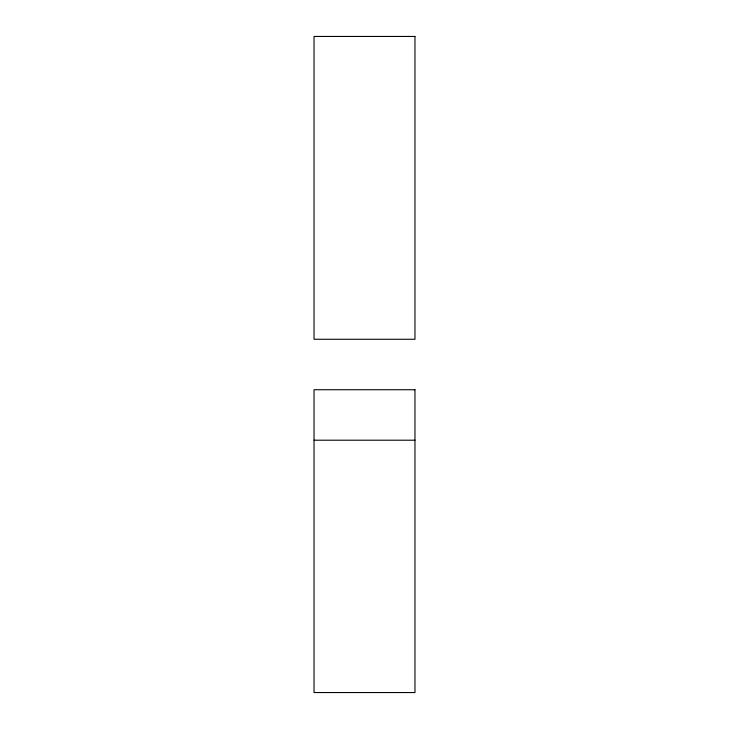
<?xml version="1.0" encoding="UTF-8"?>
<svg xmlns="http://www.w3.org/2000/svg" width="729" height="729" viewBox="0 0 729 729"><rect width="100%" height="100%" fill="white"/><g stroke="black" fill="none" stroke-linecap="round" stroke-linejoin="round"><path stroke-width="1.09" d="M314.035 440.207L414.965 440.207M414.965 36.45L314.035 36.45L314.035 339.267L414.965 339.267L414.965 36.45M414.965 389.733L314.035 389.733L314.035 692.55L414.965 692.55L414.965 389.733"/></g></svg>
